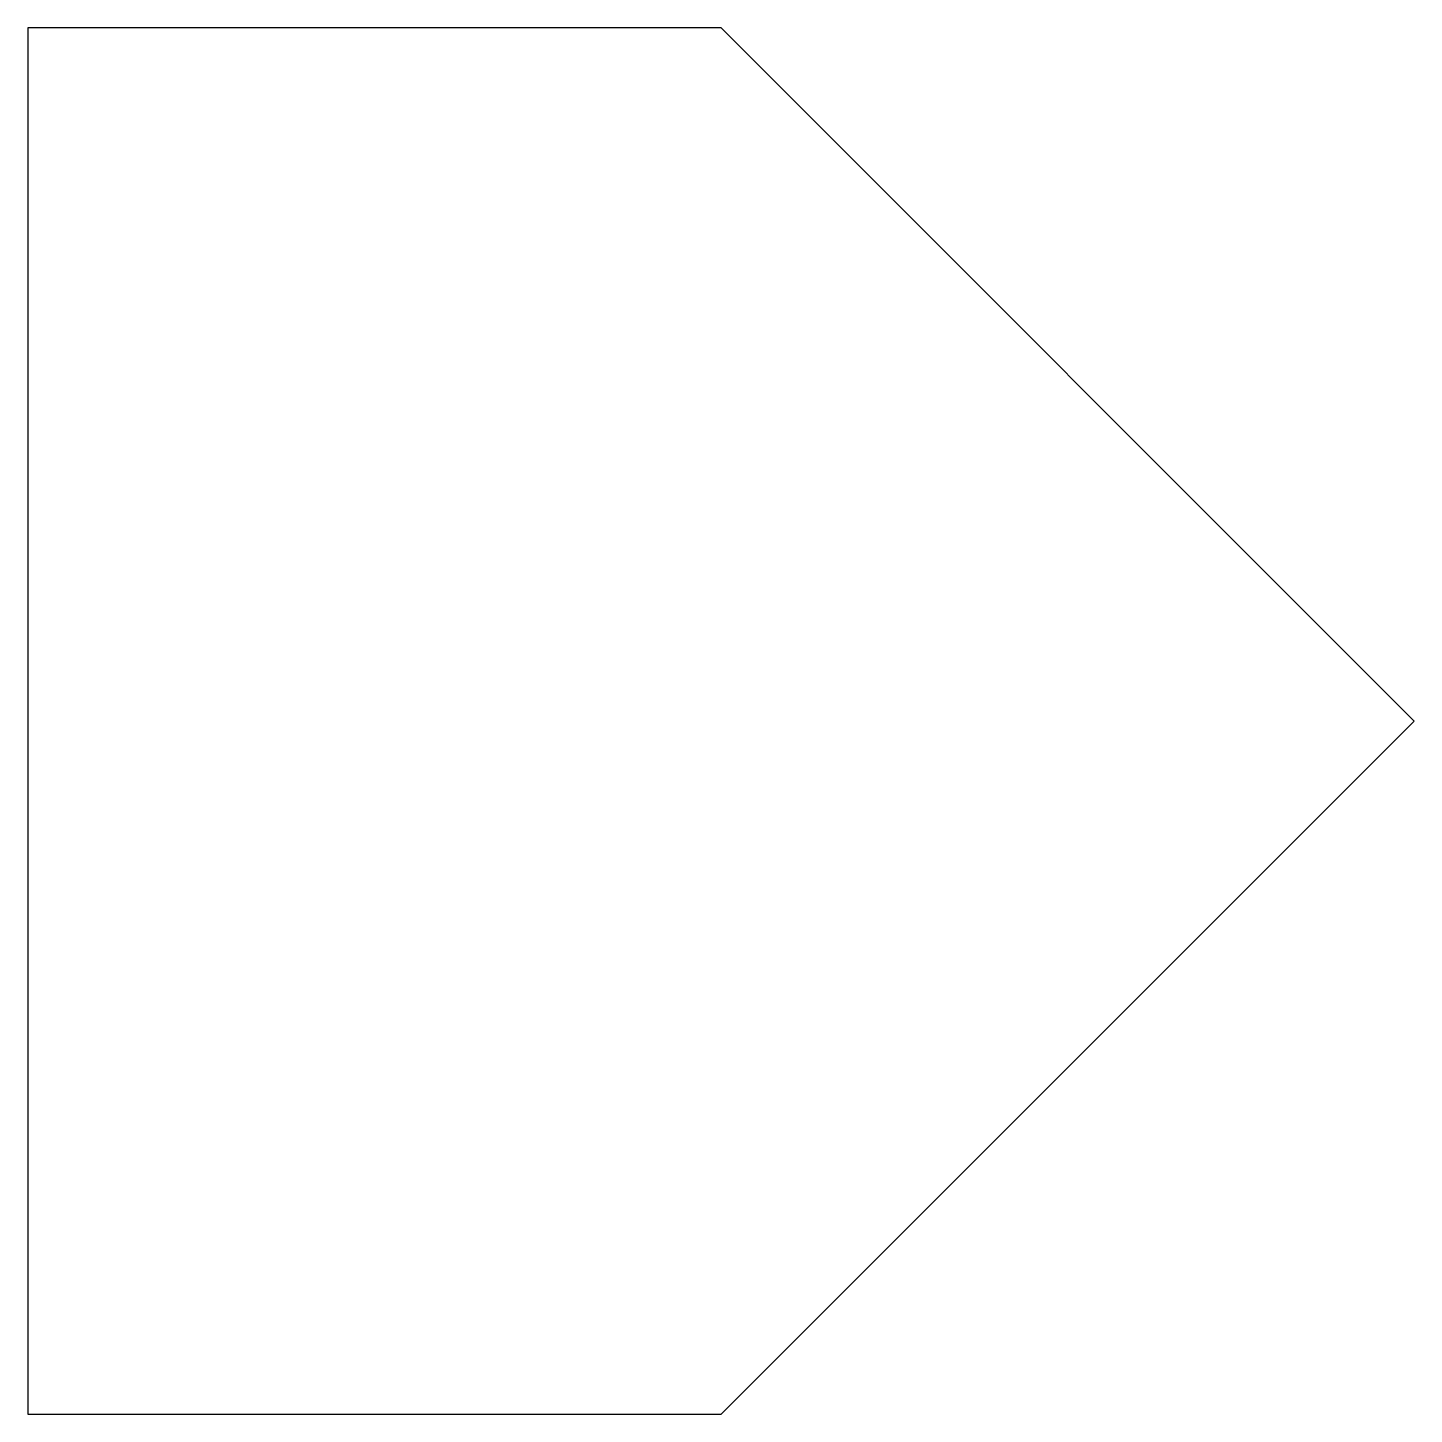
# Model space of a CAD drawing. Header units: millimetres. Extents: x 10 to 30, y 10 to 30.
import ezdxf

# ---------------------------------------------------------------- set-up
doc = ezdxf.new("R2010")
doc.units = ezdxf.units.MM
doc.layers.get('0').update_dxf_attribs({"lineweight": 25, "true_color": 0xffffff})

# ---------------------------------------------------------------- blocks, each defined once
blk = doc.blocks.new('block 1')
for p, q in [((10, 20), (0, 20)), ((0, 20), (0, 0)), ((0, 0), (10, 0))]:
    blk.add_line(p, q)
blk = doc.blocks.new('block 2')
for p, q in [((0, 20), (10, 10)), ((10, 10), (0, 0))]:
    blk.add_line(p, q)

msp = doc.modelspace()

# ---------------------------------------------------------------- block references
for name, p in [('block 1', (10, 10)), ('block 2', (20, 10))]:
    msp.add_blockref(name, p)

doc.saveas('drawing.dxf')
